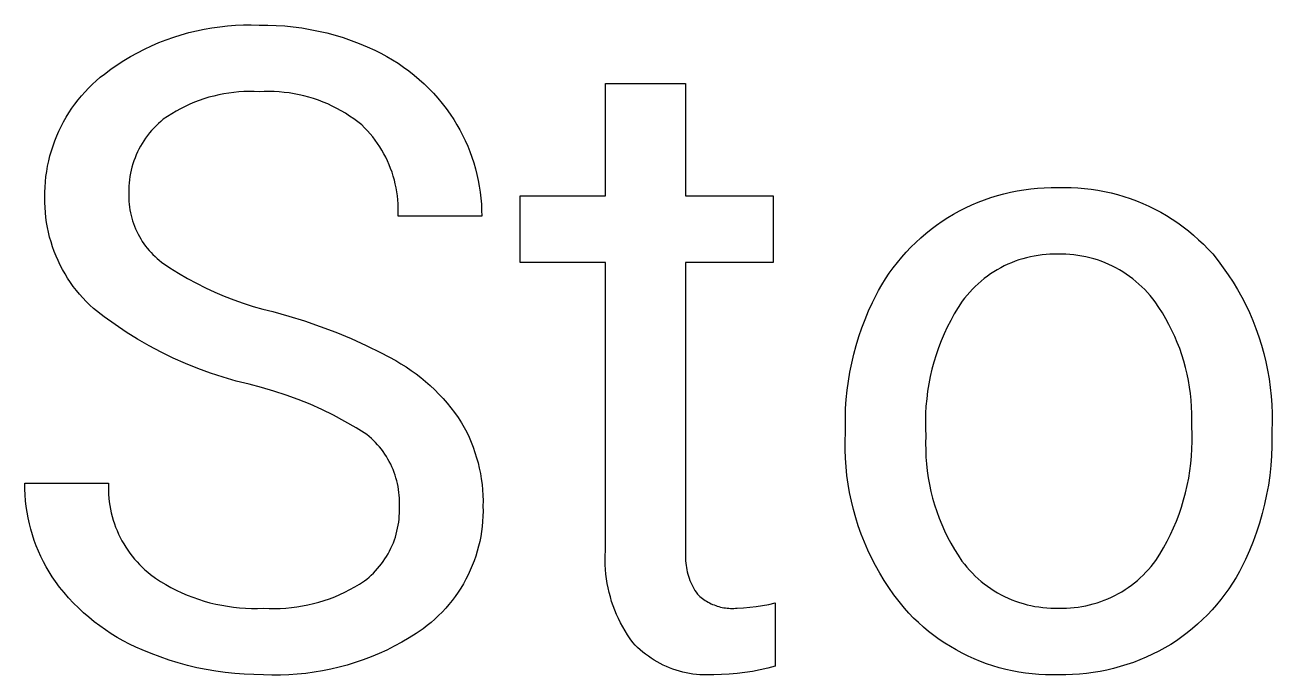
# Model space of a CAD drawing. Header units: millimetres. Extents: x -644 to 2279, y -276 to 1766.
# Drawn here: x 1333.32 to 1378.88, y -147.32 to -123.58 of the extents above; entities that cross this region are included whole.
import ezdxf

# ---------------------------------------------------------------- set-up
doc = ezdxf.new("R2010")
doc.units = ezdxf.units.MM
doc.header["$MEASUREMENT"] = 0
doc.layers.add('Domyślny', color=7, linetype='Continuous', true_color=0x000000)

msp = doc.modelspace()

# ---------------------------------------------------------------- linework, layer by layer
at = {"layer": 'Domyślny'}
for p, q in [((1339.031, -123.935), (1339.308, -123.857)), ((1339.308, -123.857), (1339.588, -123.789)), ((1339.588, -123.789), (1339.871, -123.73)), ((1339.871, -123.73), (1340.154, -123.681)), ((1340.154, -123.681), (1340.44, -123.641)), ((1340.44, -123.641), (1340.727, -123.611)), ((1340.727, -123.611), (1341.014, -123.59)), ((1341.014, -123.59), (1341.302, -123.579)), ((1341.302, -123.579), (1341.59, -123.578)), ((1341.59, -123.578), (1341.878, -123.586)), ((1341.878, -123.586), (1342.19, -123.586)), ((1342.19, -123.586), (1342.502, -123.595)), ((1342.502, -123.595), (1342.813, -123.616)), ((1342.813, -123.616), (1343.124, -123.646)), ((1343.124, -123.646), (1343.433, -123.687)), ((1343.433, -123.687), (1343.74, -123.738)), ((1343.74, -123.738), (1344.046, -123.799)), ((1344.046, -123.799), (1344.35, -123.87)), ((1344.35, -123.87), (1344.651, -123.951)), ((1337.69, -124.459), (1337.951, -124.336)), ((1337.951, -124.336), (1338.216, -124.222)), ((1338.216, -124.222), (1338.484, -124.117)), ((1338.484, -124.117), (1338.756, -124.021)), ((1338.756, -124.021), (1339.031, -123.935)), ((1344.651, -123.951), (1344.949, -124.042)), ((1344.949, -124.042), (1345.244, -124.143)), ((1345.244, -124.143), (1345.536, -124.253)), ((1345.536, -124.253), (1345.824, -124.373)), ((1336.934, -124.878), (1337.181, -124.73)), ((1337.181, -124.73), (1337.433, -124.59)), ((1337.433, -124.59), (1337.69, -124.459)), ((1345.824, -124.373), (1346.107, -124.503)), ((1346.107, -124.503), (1346.325, -124.611)), ((1346.325, -124.611), (1346.539, -124.726)), ((1346.539, -124.726), (1346.748, -124.848)), ((1336.224, -125.37), (1336.455, -125.198)), ((1336.455, -125.198), (1336.692, -125.034)), ((1336.692, -125.034), (1336.934, -124.878)), ((1346.748, -124.848), (1346.953, -124.978)), ((1346.953, -124.978), (1347.153, -125.115)), ((1347.153, -125.115), (1347.349, -125.259)), ((1347.349, -125.259), (1347.539, -125.409)), ((1335.786, -125.746), (1335.928, -125.616)), ((1335.928, -125.616), (1336.074, -125.49)), ((1336.074, -125.49), (1336.224, -125.37)), ((1347.539, -125.409), (1347.724, -125.566)), ((1347.724, -125.566), (1347.904, -125.729)), ((1354.53, -129.82), (1354.53, -125.715)), ((1354.53, -125.715), (1357.457, -125.715)), ((1357.457, -125.715), (1357.457, -129.82)), ((1335.267, -126.313), (1335.389, -126.164)), ((1335.389, -126.164), (1335.517, -126.02)), ((1335.517, -126.02), (1335.649, -125.881)), ((1335.649, -125.881), (1335.786, -125.746)), ((1340.219, -126.173), (1340.04, -126.221)), ((1340.4, -126.131), (1340.219, -126.173)), ((1340.583, -126.095), (1340.4, -126.131)), ((1340.766, -126.065), (1340.583, -126.095)), ((1340.951, -126.042), (1340.766, -126.065)), ((1341.136, -126.025), (1340.951, -126.042)), ((1341.321, -126.014), (1341.136, -126.025)), ((1341.507, -126.009), (1341.321, -126.014)), ((1341.693, -126.011), (1341.507, -126.009)), ((1341.878, -126.019), (1341.693, -126.011)), ((1342.061, -126.01), (1341.878, -126.019)), ((1342.245, -126.008), (1342.061, -126.01)), ((1342.428, -126.012), (1342.245, -126.008)), ((1342.611, -126.023), (1342.428, -126.012)), ((1342.793, -126.039), (1342.611, -126.023)), ((1342.975, -126.062), (1342.793, -126.039)), ((1343.156, -126.091), (1342.975, -126.062)), ((1343.336, -126.126), (1343.156, -126.091)), ((1343.515, -126.167), (1343.336, -126.126)), ((1343.692, -126.215), (1343.515, -126.167)), ((1347.904, -125.729), (1348.077, -125.899)), ((1348.077, -125.899), (1348.245, -126.074)), ((1348.245, -126.074), (1348.406, -126.256)), ((1334.931, -126.782), (1335.038, -126.622)), ((1335.038, -126.622), (1335.15, -126.465)), ((1335.15, -126.465), (1335.267, -126.313)), ((1339.007, -126.635), (1338.844, -126.724)), ((1339.173, -126.552), (1339.007, -126.635)), ((1339.342, -126.474), (1339.173, -126.552)), ((1339.513, -126.402), (1339.342, -126.474)), ((1339.687, -126.336), (1339.513, -126.402)), ((1339.862, -126.275), (1339.687, -126.336)), ((1340.04, -126.221), (1339.862, -126.275)), ((1343.867, -126.268), (1343.692, -126.215)), ((1344.04, -126.328), (1343.867, -126.268)), ((1344.212, -126.393), (1344.04, -126.328)), ((1344.381, -126.464), (1344.212, -126.393)), ((1344.547, -126.541), (1344.381, -126.464)), ((1344.711, -126.623), (1344.547, -126.541)), ((1344.872, -126.711), (1344.711, -126.623)), ((1348.406, -126.256), (1348.561, -126.442)), ((1348.561, -126.442), (1348.71, -126.634)), ((1348.71, -126.634), (1348.851, -126.832)), ((1334.735, -127.113), (1334.83, -126.946)), ((1334.83, -126.946), (1334.931, -126.782)), ((1338.374, -127.024), (1338.283, -127.099)), ((1338.527, -126.919), (1338.374, -127.024)), ((1338.684, -126.819), (1338.527, -126.919)), ((1338.844, -126.724), (1338.684, -126.819)), ((1345.029, -126.805), (1344.872, -126.711)), ((1345.184, -126.903), (1345.029, -126.805)), ((1345.334, -127.007), (1345.184, -126.903)), ((1345.482, -127.117), (1345.334, -127.007)), ((1348.851, -126.832), (1348.986, -127.033)), ((1348.986, -127.033), (1349.101, -127.22)), ((1334.485, -127.632), (1334.562, -127.456)), ((1334.562, -127.456), (1334.646, -127.283)), ((1334.646, -127.283), (1334.735, -127.113)), ((1337.874, -127.52), (1337.801, -127.613)), ((1337.95, -127.431), (1337.874, -127.52)), ((1338.029, -127.343), (1337.95, -127.431)), ((1338.111, -127.259), (1338.029, -127.343)), ((1338.196, -127.178), (1338.111, -127.259)), ((1338.283, -127.099), (1338.196, -127.178)), ((1345.625, -127.231), (1345.482, -127.117)), ((1345.731, -127.334), (1345.625, -127.231)), ((1345.833, -127.441), (1345.731, -127.334)), ((1345.931, -127.552), (1345.833, -127.441)), ((1349.101, -127.22), (1349.209, -127.41)), ((1349.209, -127.41), (1349.311, -127.604)), ((1334.289, -128.175), (1334.348, -127.992)), ((1334.348, -127.992), (1334.414, -127.811)), ((1334.414, -127.811), (1334.485, -127.632)), ((1337.543, -128.006), (1337.487, -128.11)), ((1337.602, -127.905), (1337.543, -128.006)), ((1337.665, -127.805), (1337.602, -127.905)), ((1337.731, -127.708), (1337.665, -127.805)), ((1337.801, -127.613), (1337.731, -127.708)), ((1346.025, -127.666), (1345.931, -127.552)), ((1346.115, -127.783), (1346.025, -127.666)), ((1346.201, -127.904), (1346.115, -127.783)), ((1346.283, -128.027), (1346.201, -127.904)), ((1349.311, -127.604), (1349.407, -127.801)), ((1349.407, -127.801), (1349.495, -128.001)), ((1349.495, -128.001), (1349.577, -128.204)), ((1334.191, -128.546), (1334.237, -128.36)), ((1334.237, -128.36), (1334.289, -128.175)), ((1337.343, -128.432), (1337.302, -128.542)), ((1337.387, -128.323), (1337.343, -128.432)), ((1337.435, -128.216), (1337.387, -128.323)), ((1337.487, -128.11), (1337.435, -128.216)), ((1346.361, -128.153), (1346.283, -128.027)), ((1346.434, -128.281), (1346.361, -128.153)), ((1346.503, -128.412), (1346.434, -128.281)), ((1346.567, -128.545), (1346.503, -128.412)), ((1349.577, -128.204), (1349.652, -128.409)), ((1349.652, -128.409), (1349.72, -128.618)), ((1334.118, -128.924), (1334.151, -128.735)), ((1334.151, -128.735), (1334.191, -128.546)), ((1337.203, -128.881), (1337.178, -128.996)), ((1337.232, -128.767), (1337.203, -128.881)), ((1337.265, -128.654), (1337.232, -128.767)), ((1337.302, -128.542), (1337.265, -128.654)), ((1346.626, -128.681), (1346.567, -128.545)), ((1346.681, -128.818), (1346.626, -128.681)), ((1346.731, -128.957), (1346.681, -128.818)), ((1349.72, -128.618), (1349.781, -128.828)), ((1349.781, -128.828), (1349.835, -129.04)), ((1334.057, -129.498), (1334.071, -129.306)), ((1334.071, -129.306), (1334.091, -129.115)), ((1334.091, -129.115), (1334.118, -128.924)), ((1337.127, -129.345), (1337.119, -129.463)), ((1337.14, -129.228), (1337.127, -129.345)), ((1337.157, -129.112), (1337.14, -129.228)), ((1337.178, -128.996), (1337.157, -129.112)), ((1346.776, -129.098), (1346.731, -128.957)), ((1346.817, -129.24), (1346.776, -129.098)), ((1346.852, -129.384), (1346.817, -129.24)), ((1349.835, -129.04), (1349.881, -129.254)), ((1349.881, -129.254), (1349.92, -129.469)), ((1334.05, -129.69), (1334.057, -129.498)), ((1334.05, -129.882), (1334.05, -129.69)), ((1337.114, -129.58), (1337.113, -129.698)), ((1337.113, -129.698), (1337.117, -129.816)), ((1337.119, -129.463), (1337.114, -129.58)), ((1337.117, -129.816), (1337.118, -129.919)), ((1346.882, -129.529), (1346.852, -129.384)), ((1346.908, -129.675), (1346.882, -129.529)), ((1346.928, -129.821), (1346.908, -129.675)), ((1346.943, -129.968), (1346.928, -129.821)), ((1349.92, -129.469), (1349.952, -129.686)), ((1349.952, -129.686), (1349.977, -129.903)), ((1351.415, -132.253), (1351.415, -129.82)), ((1351.415, -129.82), (1354.53, -129.82)), ((1357.457, -129.82), (1360.65, -129.82)), ((1360.65, -129.82), (1360.65, -132.253)), ((1368.607, -129.884), (1368.845, -129.81)), ((1368.845, -129.81), (1369.084, -129.745)), ((1369.084, -129.745), (1369.326, -129.688)), ((1369.326, -129.688), (1369.57, -129.639)), ((1369.57, -129.639), (1369.815, -129.598)), ((1369.815, -129.598), (1370.062, -129.565)), ((1370.062, -129.565), (1370.309, -129.54)), ((1370.309, -129.54), (1370.557, -129.524)), ((1370.557, -129.524), (1370.806, -129.516)), ((1370.806, -129.516), (1371.054, -129.516)), ((1371.054, -129.516), (1371.299, -129.512)), ((1371.299, -129.512), (1371.543, -129.515)), ((1371.543, -129.515), (1371.787, -129.527)), ((1371.787, -129.527), (1372.031, -129.548)), ((1372.031, -129.548), (1372.274, -129.576)), ((1372.274, -129.576), (1372.515, -129.613)), ((1372.515, -129.613), (1372.756, -129.658)), ((1372.756, -129.658), (1372.994, -129.711)), ((1372.994, -129.711), (1373.231, -129.772)), ((1373.231, -129.772), (1373.466, -129.841)), ((1334.05, -130.065), (1334.05, -129.882)), ((1334.056, -130.247), (1334.05, -130.065)), ((1334.069, -130.429), (1334.056, -130.247)), ((1337.118, -129.919), (1337.123, -130.023)), ((1337.123, -130.023), (1337.132, -130.126)), ((1337.132, -130.126), (1337.144, -130.229)), ((1337.144, -130.229), (1337.16, -130.331)), ((1346.954, -130.116), (1346.943, -129.968)), ((1346.959, -130.264), (1346.954, -130.116)), ((1346.958, -130.411), (1346.959, -130.264)), ((1349.977, -129.903), (1349.994, -130.122)), ((1349.994, -130.122), (1350.004, -130.34)), ((1367.462, -130.365), (1367.685, -130.254)), ((1367.685, -130.254), (1367.91, -130.15)), ((1367.91, -130.15), (1368.14, -130.053)), ((1368.14, -130.053), (1368.372, -129.965)), ((1368.372, -129.965), (1368.607, -129.884)), ((1373.466, -129.841), (1373.698, -129.918)), ((1373.698, -129.918), (1373.927, -130.003)), ((1373.927, -130.003), (1374.153, -130.096)), ((1374.153, -130.096), (1374.376, -130.196)), ((1374.376, -130.196), (1374.595, -130.303)), ((1334.087, -130.611), (1334.069, -130.429)), ((1334.113, -130.792), (1334.087, -130.611)), ((1337.16, -130.331), (1337.179, -130.433)), ((1337.179, -130.433), (1337.201, -130.534)), ((1337.201, -130.534), (1337.227, -130.635)), ((1337.227, -130.635), (1337.256, -130.734)), ((1337.256, -130.734), (1337.289, -130.832)), ((1346.953, -130.559), (1346.958, -130.411)), ((1350.006, -130.559), (1346.953, -130.559)), ((1350.004, -130.34), (1350.006, -130.559)), ((1366.822, -130.746), (1367.03, -130.61)), ((1367.03, -130.61), (1367.244, -130.484)), ((1367.244, -130.484), (1367.462, -130.365)), ((1374.595, -130.303), (1374.811, -130.419)), ((1374.811, -130.419), (1375.023, -130.541)), ((1375.023, -130.541), (1375.23, -130.67)), ((1375.23, -130.67), (1375.433, -130.807)), ((1334.144, -130.971), (1334.113, -130.792)), ((1334.181, -131.15), (1334.144, -130.971)), ((1334.225, -131.327), (1334.181, -131.15)), ((1337.289, -130.832), (1337.325, -130.929)), ((1337.325, -130.929), (1337.365, -131.025)), ((1337.365, -131.025), (1337.407, -131.12)), ((1337.407, -131.12), (1337.453, -131.213)), ((1366.042, -131.354), (1366.229, -131.192)), ((1366.229, -131.192), (1366.422, -131.036)), ((1366.422, -131.036), (1366.62, -130.888)), ((1366.62, -130.888), (1366.822, -130.746)), ((1375.433, -130.807), (1375.631, -130.95)), ((1375.631, -130.95), (1375.824, -131.1)), ((1375.824, -131.1), (1376.012, -131.256)), ((1334.275, -131.503), (1334.225, -131.327)), ((1334.33, -131.677), (1334.275, -131.503)), ((1337.453, -131.213), (1337.502, -131.304)), ((1337.502, -131.304), (1337.554, -131.393)), ((1337.554, -131.393), (1337.609, -131.481)), ((1337.609, -131.481), (1337.667, -131.567)), ((1337.667, -131.567), (1337.728, -131.651)), ((1337.728, -131.651), (1337.792, -131.732)), ((1365.684, -131.695), (1365.86, -131.521)), ((1365.86, -131.521), (1366.042, -131.354)), ((1376.012, -131.256), (1376.195, -131.419)), ((1376.195, -131.419), (1376.372, -131.587)), ((1376.372, -131.587), (1376.543, -131.762)), ((1334.392, -131.849), (1334.33, -131.677)), ((1334.46, -132.018), (1334.392, -131.849)), ((1334.533, -132.185), (1334.46, -132.018)), ((1337.792, -131.732), (1337.858, -131.812)), ((1337.858, -131.812), (1337.928, -131.889)), ((1337.928, -131.889), (1338, -131.964)), ((1338, -131.964), (1338.074, -132.036)), ((1338.074, -132.036), (1338.151, -132.105)), ((1338.151, -132.105), (1338.23, -132.172)), ((1365.192, -132.251), (1365.35, -132.06)), ((1365.35, -132.06), (1365.514, -131.875)), ((1365.514, -131.875), (1365.684, -131.695)), ((1369.908, -132.08), (1369.769, -132.118)), ((1370.049, -132.046), (1369.908, -132.08)), ((1370.191, -132.017), (1370.049, -132.046)), ((1370.333, -131.994), (1370.191, -132.017)), ((1370.477, -131.975), (1370.333, -131.994)), ((1370.621, -131.961), (1370.477, -131.975)), ((1370.765, -131.952), (1370.621, -131.961)), ((1370.91, -131.948), (1370.765, -131.952)), ((1371.054, -131.949), (1370.91, -131.948)), ((1371.201, -131.948), (1371.054, -131.949)), ((1371.348, -131.951), (1371.201, -131.948)), ((1371.495, -131.96), (1371.348, -131.951)), ((1371.641, -131.974), (1371.495, -131.96)), ((1371.787, -131.992), (1371.641, -131.974)), ((1371.932, -132.016), (1371.787, -131.992)), ((1372.076, -132.045), (1371.932, -132.016)), ((1372.219, -132.079), (1372.076, -132.045)), ((1372.361, -132.118), (1372.219, -132.079)), ((1376.543, -131.762), (1376.708, -131.942)), ((1376.708, -131.942), (1376.907, -132.188)), ((1334.612, -132.35), (1334.533, -132.185)), ((1334.697, -132.512), (1334.612, -132.35)), ((1334.787, -132.67), (1334.697, -132.512)), ((1338.23, -132.172), (1338.311, -132.237)), ((1338.311, -132.237), (1338.62, -132.446)), ((1338.62, -132.446), (1338.935, -132.645)), ((1354.53, -132.253), (1351.415, -132.253)), ((1354.53, -142.786), (1354.53, -132.253)), ((1360.65, -132.253), (1357.457, -132.253)), ((1357.457, -132.253), (1357.457, -142.826)), ((1364.896, -132.648), (1365.041, -132.447)), ((1365.041, -132.447), (1365.192, -132.251)), ((1368.841, -132.517), (1368.717, -132.591)), ((1368.967, -132.446), (1368.841, -132.517)), ((1369.096, -132.38), (1368.967, -132.446)), ((1369.227, -132.318), (1369.096, -132.38)), ((1369.359, -132.261), (1369.227, -132.318)), ((1369.494, -132.209), (1369.359, -132.261)), ((1369.631, -132.161), (1369.494, -132.209)), ((1369.769, -132.118), (1369.631, -132.161)), ((1372.501, -132.161), (1372.361, -132.118)), ((1372.64, -132.21), (1372.501, -132.161)), ((1372.777, -132.263), (1372.64, -132.21)), ((1372.912, -132.321), (1372.777, -132.263)), ((1373.045, -132.383), (1372.912, -132.321)), ((1373.176, -132.45), (1373.045, -132.383)), ((1373.304, -132.522), (1373.176, -132.45)), ((1373.43, -132.597), (1373.304, -132.522)), ((1376.907, -132.188), (1377.097, -132.442)), ((1377.097, -132.442), (1377.278, -132.701)), ((1334.883, -132.826), (1334.787, -132.67)), ((1334.984, -132.978), (1334.883, -132.826)), ((1335.09, -133.126), (1334.984, -132.978)), ((1338.935, -132.645), (1339.257, -132.834)), ((1339.257, -132.834), (1339.584, -133.012)), ((1339.584, -133.012), (1339.917, -133.18)), ((1364.628, -133.063), (1364.759, -132.853)), ((1364.759, -132.853), (1364.896, -132.648)), ((1368.25, -132.932), (1368.14, -133.027)), ((1368.362, -132.841), (1368.25, -132.932)), ((1368.477, -132.753), (1368.362, -132.841)), ((1368.596, -132.67), (1368.477, -132.753)), ((1368.717, -132.591), (1368.596, -132.67)), ((1373.553, -132.678), (1373.43, -132.597)), ((1373.673, -132.762), (1373.553, -132.678)), ((1373.791, -132.851), (1373.673, -132.762)), ((1373.905, -132.943), (1373.791, -132.851)), ((1374.016, -133.04), (1373.905, -132.943)), ((1377.278, -132.701), (1377.451, -132.966)), ((1377.451, -132.966), (1377.614, -133.237)), ((1335.201, -133.271), (1335.09, -133.126)), ((1335.317, -133.412), (1335.201, -133.271)), ((1335.438, -133.549), (1335.317, -133.412)), ((1339.917, -133.18), (1340.256, -133.337)), ((1340.256, -133.337), (1340.599, -133.483)), ((1364.388, -133.496), (1364.504, -133.278)), ((1364.504, -133.278), (1364.628, -133.063)), ((1367.738, -133.442), (1367.647, -133.554)), ((1367.833, -133.333), (1367.738, -133.442)), ((1367.932, -133.227), (1367.833, -133.333)), ((1368.035, -133.125), (1367.932, -133.227)), ((1368.14, -133.027), (1368.035, -133.125)), ((1374.123, -133.14), (1374.016, -133.04)), ((1374.227, -133.244), (1374.123, -133.14)), ((1374.327, -133.351), (1374.227, -133.244)), ((1374.424, -133.462), (1374.327, -133.351)), ((1374.517, -133.576), (1374.424, -133.462)), ((1377.614, -133.237), (1377.769, -133.514)), ((1335.564, -133.681), (1335.438, -133.549)), ((1335.694, -133.809), (1335.564, -133.681)), ((1335.828, -133.933), (1335.694, -133.809)), ((1340.599, -133.483), (1340.947, -133.619)), ((1340.947, -133.619), (1341.298, -133.742)), ((1341.298, -133.742), (1341.654, -133.855)), ((1341.654, -133.855), (1342.013, -133.956)), ((1364.139, -134.022), (1364.278, -133.718)), ((1364.278, -133.718), (1364.388, -133.496)), ((1367.411, -133.899), (1367.271, -134.133)), ((1367.56, -133.669), (1367.411, -133.899)), ((1367.647, -133.554), (1367.56, -133.669)), ((1374.605, -133.693), (1374.517, -133.576)), ((1374.742, -133.892), (1374.605, -133.693)), ((1374.872, -134.096), (1374.742, -133.892)), ((1377.769, -133.514), (1377.913, -133.795)), ((1377.913, -133.795), (1378.049, -134.081)), ((1336.216, -134.234), (1335.828, -133.933)), ((1336.613, -134.521), (1336.216, -134.234)), ((1342.013, -133.956), (1342.375, -134.046)), ((1342.375, -134.046), (1342.959, -134.207)), ((1342.959, -134.207), (1343.538, -134.387)), ((1363.892, -134.643), (1364.01, -134.331)), ((1364.01, -134.331), (1364.139, -134.022)), ((1367.139, -134.372), (1367.015, -134.616)), ((1367.271, -134.133), (1367.139, -134.372)), ((1374.995, -134.304), (1374.872, -134.096)), ((1375.111, -134.516), (1374.995, -134.304)), ((1378.049, -134.081), (1378.174, -134.372)), ((1378.174, -134.372), (1378.29, -134.667)), ((1337.021, -134.794), (1336.613, -134.521)), ((1337.437, -135.053), (1337.021, -134.794)), ((1343.538, -134.387), (1344.111, -134.584)), ((1344.111, -134.584), (1344.677, -134.8)), ((1344.677, -134.8), (1345.237, -135.033)), ((1363.783, -134.96), (1363.892, -134.643)), ((1367.015, -134.616), (1366.899, -134.863)), ((1375.22, -134.732), (1375.111, -134.516)), ((1375.322, -134.951), (1375.22, -134.732)), ((1378.29, -134.667), (1378.395, -134.965)), ((1337.862, -135.297), (1337.437, -135.053)), ((1345.237, -135.033), (1345.788, -135.284)), ((1345.788, -135.284), (1346.332, -135.552)), ((1363.598, -135.602), (1363.686, -135.28)), ((1363.686, -135.28), (1363.783, -134.96)), ((1366.792, -135.115), (1366.694, -135.37)), ((1366.899, -134.863), (1366.792, -135.115)), ((1375.416, -135.173), (1375.322, -134.951)), ((1375.503, -135.398), (1375.416, -135.173)), ((1378.395, -134.965), (1378.49, -135.267)), ((1378.49, -135.267), (1378.576, -135.572)), ((1338.295, -135.527), (1337.862, -135.297)), ((1338.736, -135.742), (1338.295, -135.527)), ((1339.184, -135.941), (1338.736, -135.742)), ((1346.332, -135.552), (1346.867, -135.837)), ((1363.522, -135.928), (1363.598, -135.602)), ((1366.605, -135.628), (1366.525, -135.889)), ((1366.694, -135.37), (1366.605, -135.628)), ((1375.583, -135.627), (1375.503, -135.398)), ((1375.655, -135.857), (1375.583, -135.627)), ((1378.576, -135.572), (1378.65, -135.88)), ((1339.639, -136.125), (1339.184, -135.941)), ((1340.1, -136.293), (1339.639, -136.125)), ((1346.867, -135.837), (1347.059, -135.949)), ((1347.059, -135.949), (1347.247, -136.067)), ((1347.247, -136.067), (1347.432, -136.191)), ((1347.432, -136.191), (1347.612, -136.322)), ((1363.456, -136.256), (1363.522, -135.928)), ((1366.454, -136.153), (1366.392, -136.419)), ((1366.525, -135.889), (1366.454, -136.153)), ((1375.719, -136.09), (1375.655, -135.857)), ((1375.775, -136.325), (1375.719, -136.09)), ((1378.65, -135.88), (1378.714, -136.189)), ((1378.714, -136.189), (1378.768, -136.501)), ((1340.566, -136.445), (1340.1, -136.293)), ((1341.037, -136.581), (1340.566, -136.445)), ((1341.512, -136.701), (1341.037, -136.581)), ((1347.612, -136.322), (1347.788, -136.457)), ((1347.788, -136.457), (1347.96, -136.599)), ((1347.96, -136.599), (1348.127, -136.746)), ((1363.357, -136.917), (1363.401, -136.586)), ((1363.401, -136.586), (1363.456, -136.256)), ((1366.392, -136.419), (1366.339, -136.687)), ((1375.824, -136.562), (1375.775, -136.325)), ((1375.865, -136.8), (1375.824, -136.562)), ((1378.768, -136.501), (1378.811, -136.815)), ((1341.968, -136.816), (1341.512, -136.701)), ((1342.42, -136.947), (1341.968, -136.816)), ((1342.867, -137.093), (1342.42, -136.947)), ((1343.309, -137.255), (1342.867, -137.093)), ((1348.127, -136.746), (1348.289, -136.899)), ((1348.289, -136.899), (1348.445, -137.057)), ((1348.445, -137.057), (1348.597, -137.219)), ((1363.324, -137.25), (1363.357, -136.917)), ((1366.295, -136.957), (1366.261, -137.228)), ((1366.339, -136.687), (1366.295, -136.957)), ((1375.898, -137.039), (1375.865, -136.8)), ((1375.922, -137.28), (1375.898, -137.039)), ((1378.811, -136.815), (1378.844, -137.13)), ((1343.744, -137.432), (1343.309, -137.255)), ((1344.173, -137.624), (1343.744, -137.432)), ((1348.597, -137.219), (1348.743, -137.387)), ((1348.743, -137.387), (1348.884, -137.559)), ((1348.884, -137.559), (1349.019, -137.736)), ((1363.301, -137.584), (1363.324, -137.25)), ((1366.236, -137.5), (1366.221, -137.773)), ((1366.261, -137.228), (1366.236, -137.5)), ((1375.939, -137.521), (1375.922, -137.28)), ((1375.948, -137.762), (1375.939, -137.521)), ((1378.844, -137.13), (1378.865, -137.446)), ((1378.865, -137.446), (1378.876, -137.762)), ((1344.595, -137.831), (1344.173, -137.624)), ((1345.01, -138.053), (1344.595, -137.831)), ((1349.019, -137.736), (1349.148, -137.917)), ((1349.148, -137.917), (1349.271, -138.103)), ((1363.29, -137.918), (1363.301, -137.584)), ((1363.29, -138.252), (1363.29, -137.918)), ((1366.221, -137.773), (1366.215, -138.046)), ((1375.942, -138.245), (1375.949, -138.004)), ((1375.949, -138.004), (1375.948, -137.762)), ((1378.876, -137.762), (1378.877, -138.079)), ((1345.417, -138.289), (1345.01, -138.053)), ((1345.815, -138.539), (1345.417, -138.289)), ((1349.271, -138.103), (1349.368, -138.277)), ((1349.368, -138.277), (1349.459, -138.454)), ((1349.459, -138.454), (1349.544, -138.634)), ((1363.28, -138.774), (1363.29, -138.459)), ((1363.29, -138.459), (1363.29, -138.252)), ((1366.215, -138.046), (1366.219, -138.319)), ((1366.219, -138.319), (1366.231, -138.592)), ((1375.953, -138.516), (1375.942, -138.245)), ((1378.877, -138.079), (1378.866, -138.395)), ((1378.866, -138.395), (1378.866, -138.602)), ((1345.898, -138.607), (1345.815, -138.539)), ((1345.978, -138.679), (1345.898, -138.607)), ((1346.056, -138.753), (1345.978, -138.679)), ((1346.132, -138.829), (1346.056, -138.753)), ((1346.204, -138.908), (1346.132, -138.829)), ((1346.274, -138.99), (1346.204, -138.908)), ((1349.544, -138.634), (1349.623, -138.817)), ((1349.623, -138.817), (1349.696, -139.002)), ((1363.281, -139.089), (1363.28, -138.774)), ((1366.231, -138.592), (1366.223, -138.847)), ((1366.223, -138.847), (1366.224, -139.101)), ((1375.949, -139.058), (1375.956, -138.787)), ((1375.956, -138.787), (1375.953, -138.516)), ((1378.866, -138.602), (1378.866, -138.958)), ((1346.342, -139.074), (1346.274, -138.99)), ((1346.406, -139.16), (1346.342, -139.074)), ((1346.467, -139.248), (1346.406, -139.16)), ((1346.526, -139.338), (1346.467, -139.248)), ((1346.581, -139.431), (1346.526, -139.338)), ((1349.696, -139.002), (1349.762, -139.19)), ((1349.762, -139.19), (1349.821, -139.38)), ((1349.821, -139.38), (1349.874, -139.573)), ((1363.292, -139.404), (1363.281, -139.089)), ((1366.224, -139.101), (1366.233, -139.356)), ((1366.233, -139.356), (1366.252, -139.609)), ((1375.908, -139.598), (1375.933, -139.328)), ((1375.933, -139.328), (1375.949, -139.058)), ((1378.853, -139.315), (1378.828, -139.67)), ((1378.866, -138.958), (1378.853, -139.315)), ((1346.633, -139.525), (1346.581, -139.431)), ((1346.682, -139.62), (1346.633, -139.525)), ((1346.728, -139.718), (1346.682, -139.62)), ((1346.77, -139.816), (1346.728, -139.718)), ((1346.809, -139.917), (1346.77, -139.816)), ((1349.874, -139.573), (1349.92, -139.766)), ((1349.92, -139.766), (1349.96, -139.962)), ((1363.314, -139.719), (1363.292, -139.404)), ((1363.347, -140.032), (1363.314, -139.719)), ((1366.252, -139.609), (1366.279, -139.863)), ((1375.874, -139.866), (1375.908, -139.598)), ((1378.828, -139.67), (1378.791, -140.025)), ((1346.844, -140.018), (1346.809, -139.917)), ((1346.876, -140.121), (1346.844, -140.018)), ((1346.905, -140.224), (1346.876, -140.121)), ((1346.93, -140.329), (1346.905, -140.224)), ((1349.96, -139.962), (1349.992, -140.158)), ((1349.992, -140.158), (1350.018, -140.356)), ((1363.39, -140.344), (1363.347, -140.032)), ((1366.279, -139.863), (1366.315, -140.115)), ((1366.315, -140.115), (1366.36, -140.365)), ((1375.778, -140.4), (1375.831, -140.134)), ((1375.831, -140.134), (1375.874, -139.866)), ((1378.791, -140.025), (1378.741, -140.378)), ((1333.324, -140.529), (1333.323, -140.317)), ((1333.323, -140.317), (1336.373, -140.317)), ((1333.332, -140.741), (1333.324, -140.529)), ((1333.348, -140.953), (1333.332, -140.741)), ((1336.373, -140.317), (1336.37, -140.453)), ((1336.37, -140.453), (1336.372, -140.589)), ((1336.372, -140.589), (1336.378, -140.725)), ((1336.378, -140.725), (1336.388, -140.861)), ((1346.951, -140.434), (1346.93, -140.329)), ((1346.969, -140.54), (1346.951, -140.434)), ((1346.984, -140.647), (1346.969, -140.54)), ((1346.994, -140.754), (1346.984, -140.647)), ((1347.001, -140.861), (1346.994, -140.754)), ((1350.018, -140.356), (1350.038, -140.554)), ((1350.038, -140.554), (1350.05, -140.753)), ((1350.05, -140.753), (1350.055, -140.952)), ((1363.444, -140.655), (1363.39, -140.344)), ((1363.509, -140.964), (1363.444, -140.655)), ((1366.36, -140.365), (1366.413, -140.614)), ((1366.413, -140.614), (1366.476, -140.861)), ((1375.647, -140.925), (1375.717, -140.663)), ((1375.717, -140.663), (1375.778, -140.4)), ((1378.679, -140.729), (1378.605, -141.078)), ((1378.741, -140.378), (1378.679, -140.729)), ((1333.371, -141.164), (1333.348, -140.953)), ((1333.401, -141.374), (1333.371, -141.164)), ((1336.388, -140.861), (1336.404, -140.997)), ((1336.404, -140.997), (1336.423, -141.131)), ((1336.423, -141.131), (1336.448, -141.265)), ((1347.005, -140.968), (1347.001, -140.861)), ((1347.001, -141.183), (1347.005, -141.076)), ((1347.003, -141.294), (1347.001, -141.183)), ((1347.005, -141.076), (1347.005, -140.968)), ((1350.055, -140.952), (1350.054, -141.151)), ((1350.054, -141.151), (1350.056, -141.336)), ((1363.583, -141.27), (1363.509, -140.964)), ((1366.476, -140.861), (1366.546, -141.105)), ((1366.546, -141.105), (1366.626, -141.347)), ((1375.48, -141.44), (1375.567, -141.184)), ((1375.567, -141.184), (1375.647, -140.925)), ((1378.605, -141.078), (1378.519, -141.424)), ((1333.439, -141.583), (1333.401, -141.374)), ((1333.484, -141.791), (1333.439, -141.583)), ((1336.448, -141.265), (1336.476, -141.398)), ((1336.476, -141.398), (1336.51, -141.531)), ((1336.51, -141.531), (1336.548, -141.661)), ((1336.548, -141.661), (1336.59, -141.791)), ((1346.974, -141.737), (1346.987, -141.626)), ((1346.987, -141.626), (1346.996, -141.516)), ((1346.996, -141.516), (1347.002, -141.405)), ((1347.002, -141.405), (1347.003, -141.294)), ((1350.052, -141.521), (1350.041, -141.705)), ((1350.056, -141.336), (1350.052, -141.521)), ((1363.668, -141.573), (1363.583, -141.27)), ((1363.764, -141.874), (1363.668, -141.573)), ((1366.626, -141.347), (1366.713, -141.586)), ((1366.713, -141.586), (1366.809, -141.822)), ((1375.383, -141.693), (1375.48, -141.44)), ((1378.519, -141.424), (1378.42, -141.767)), ((1333.536, -141.996), (1333.484, -141.791)), ((1333.596, -142.2), (1333.536, -141.996)), ((1336.59, -141.791), (1336.636, -141.919)), ((1336.636, -141.919), (1336.687, -142.045)), ((1336.687, -142.045), (1336.742, -142.17)), ((1346.885, -142.171), (1346.913, -142.064)), ((1346.913, -142.064), (1346.937, -141.955)), ((1346.937, -141.955), (1346.958, -141.846)), ((1346.958, -141.846), (1346.974, -141.737)), ((1350.001, -142.073), (1349.971, -142.255)), ((1350.024, -141.889), (1350.001, -142.073)), ((1350.041, -141.705), (1350.024, -141.889)), ((1363.869, -142.171), (1363.764, -141.874)), ((1366.809, -141.822), (1366.913, -142.054)), ((1366.913, -142.054), (1367.025, -142.283)), ((1375.164, -142.189), (1375.278, -141.943)), ((1375.278, -141.943), (1375.383, -141.693)), ((1378.31, -142.106), (1378.188, -142.441)), ((1378.42, -141.767), (1378.31, -142.106)), ((1333.662, -142.402), (1333.596, -142.2)), ((1333.736, -142.601), (1333.662, -142.402)), ((1336.742, -142.17), (1336.802, -142.292)), ((1336.802, -142.292), (1336.865, -142.413)), ((1336.865, -142.413), (1336.932, -142.531)), ((1336.932, -142.531), (1337.004, -142.647)), ((1346.737, -142.589), (1346.78, -142.487)), ((1346.78, -142.487), (1346.818, -142.383)), ((1346.818, -142.383), (1346.854, -142.277)), ((1346.854, -142.277), (1346.885, -142.171)), ((1349.935, -142.437), (1349.893, -142.617)), ((1349.971, -142.255), (1349.935, -142.437)), ((1363.985, -142.464), (1363.869, -142.171)), ((1364.11, -142.753), (1363.985, -142.464)), ((1367.025, -142.283), (1367.145, -142.507)), ((1367.145, -142.507), (1367.273, -142.728)), ((1374.913, -142.669), (1375.043, -142.431)), ((1375.043, -142.431), (1375.164, -142.189)), ((1378.188, -142.441), (1378.055, -142.772)), ((1333.816, -142.798), (1333.736, -142.601)), ((1333.903, -142.991), (1333.816, -142.798)), ((1333.997, -143.182), (1333.903, -142.991)), ((1337.004, -142.647), (1337.079, -142.761)), ((1337.079, -142.761), (1337.158, -142.872)), ((1337.158, -142.872), (1337.241, -142.98)), ((1337.241, -142.98), (1337.327, -143.085)), ((1346.474, -143.077), (1346.534, -142.983)), ((1346.534, -142.983), (1346.59, -142.887)), ((1346.59, -142.887), (1346.642, -142.79)), ((1346.642, -142.79), (1346.692, -142.69)), ((1346.692, -142.69), (1346.737, -142.589)), ((1349.791, -142.972), (1349.73, -143.147)), ((1349.845, -142.795), (1349.791, -142.972)), ((1349.893, -142.617), (1349.845, -142.795)), ((1354.52, -143.125), (1354.522, -142.955)), ((1354.522, -142.955), (1354.53, -142.786)), ((1357.453, -142.907), (1357.451, -142.988)), ((1357.451, -142.988), (1357.452, -143.07)), ((1357.457, -142.826), (1357.453, -142.907)), ((1364.245, -143.038), (1364.11, -142.753)), ((1364.39, -143.318), (1364.245, -143.038)), ((1367.273, -142.728), (1367.408, -142.943)), ((1367.408, -142.943), (1367.551, -143.154)), ((1374.629, -143.13), (1374.775, -142.902)), ((1374.775, -142.902), (1374.913, -142.669)), ((1378.055, -142.772), (1377.91, -143.098)), ((1334.097, -143.369), (1333.997, -143.182)), ((1334.204, -143.552), (1334.097, -143.369)), ((1337.327, -143.085), (1337.417, -143.188)), ((1337.417, -143.188), (1337.51, -143.287)), ((1337.51, -143.287), (1337.607, -143.383)), ((1337.607, -143.383), (1337.707, -143.475)), ((1337.707, -143.475), (1337.81, -143.565)), ((1346.132, -143.513), (1346.206, -143.43)), ((1346.206, -143.43), (1346.278, -143.345)), ((1346.278, -143.345), (1346.346, -143.258)), ((1346.346, -143.258), (1346.412, -143.169)), ((1346.412, -143.169), (1346.474, -143.077)), ((1349.591, -143.489), (1349.513, -143.657)), ((1349.664, -143.319), (1349.591, -143.489)), ((1349.73, -143.147), (1349.664, -143.319)), ((1354.523, -143.294), (1354.52, -143.125)), ((1354.532, -143.464), (1354.523, -143.294)), ((1354.547, -143.633), (1354.532, -143.464)), ((1357.452, -143.07), (1357.455, -143.151)), ((1357.455, -143.151), (1357.462, -143.232)), ((1357.462, -143.232), (1357.471, -143.313)), ((1357.471, -143.313), (1357.484, -143.393)), ((1357.484, -143.393), (1357.499, -143.473)), ((1357.499, -143.473), (1357.516, -143.552)), ((1364.544, -143.593), (1364.39, -143.318)), ((1367.551, -143.154), (1367.64, -143.27)), ((1367.64, -143.27), (1367.732, -143.383)), ((1367.732, -143.383), (1367.829, -143.493)), ((1367.829, -143.493), (1367.929, -143.599)), ((1374.267, -143.566), (1374.363, -143.462)), ((1374.363, -143.462), (1374.456, -143.354)), ((1374.456, -143.354), (1374.544, -143.244)), ((1374.544, -143.244), (1374.629, -143.13)), ((1377.802, -143.32), (1377.687, -143.538)), ((1377.91, -143.098), (1377.802, -143.32)), ((1334.318, -143.732), (1334.204, -143.552)), ((1334.437, -143.907), (1334.318, -143.732)), ((1334.591, -144.111), (1334.437, -143.907)), ((1337.81, -143.565), (1337.915, -143.65)), ((1337.915, -143.65), (1338.095, -143.776)), ((1338.095, -143.776), (1338.278, -143.896)), ((1338.278, -143.896), (1338.466, -144.009)), ((1345.548, -143.994), (1345.72, -143.883)), ((1345.72, -143.883), (1345.808, -143.815)), ((1345.808, -143.815), (1345.893, -143.744)), ((1345.893, -143.744), (1345.975, -143.669)), ((1345.975, -143.669), (1346.055, -143.592)), ((1346.055, -143.592), (1346.132, -143.513)), ((1349.429, -143.822), (1349.34, -143.983)), ((1349.513, -143.657), (1349.429, -143.822)), ((1354.567, -143.801), (1354.547, -143.633)), ((1354.594, -143.969), (1354.567, -143.801)), ((1357.516, -143.552), (1357.537, -143.631)), ((1357.537, -143.631), (1357.56, -143.709)), ((1357.56, -143.709), (1357.585, -143.786)), ((1357.585, -143.786), (1357.614, -143.862)), ((1357.614, -143.862), (1357.645, -143.938)), ((1357.645, -143.938), (1357.679, -144.012)), ((1364.707, -143.863), (1364.544, -143.593)), ((1364.879, -144.127), (1364.707, -143.863)), ((1367.929, -143.599), (1368.032, -143.702)), ((1368.032, -143.702), (1368.139, -143.801)), ((1368.139, -143.801), (1368.25, -143.896)), ((1368.25, -143.896), (1368.364, -143.988)), ((1373.738, -144.037), (1373.85, -143.95)), ((1373.85, -143.95), (1373.96, -143.86)), ((1373.96, -143.86), (1374.065, -143.765)), ((1374.065, -143.765), (1374.168, -143.668)), ((1374.168, -143.668), (1374.267, -143.566)), ((1377.565, -143.752), (1377.435, -143.962)), ((1377.687, -143.538), (1377.565, -143.752)), ((1334.752, -144.309), (1334.591, -144.111)), ((1334.919, -144.501), (1334.752, -144.309)), ((1338.466, -144.009), (1338.657, -144.116)), ((1338.657, -144.116), (1338.852, -144.217)), ((1338.852, -144.217), (1339.05, -144.31)), ((1339.05, -144.31), (1339.251, -144.397)), ((1339.251, -144.397), (1339.455, -144.477)), ((1344.638, -144.457), (1344.826, -144.377)), ((1344.826, -144.377), (1345.012, -144.291)), ((1345.012, -144.291), (1345.194, -144.198)), ((1345.194, -144.198), (1345.373, -144.099)), ((1345.373, -144.099), (1345.548, -143.994)), ((1349.144, -144.297), (1349.038, -144.449)), ((1349.245, -144.142), (1349.144, -144.297)), ((1349.34, -143.983), (1349.245, -144.142)), ((1354.625, -144.136), (1354.594, -143.969)), ((1354.663, -144.301), (1354.625, -144.136)), ((1354.706, -144.465), (1354.663, -144.301)), ((1357.679, -144.012), (1357.715, -144.084)), ((1357.715, -144.084), (1357.753, -144.156)), ((1357.753, -144.156), (1357.794, -144.226)), ((1357.794, -144.226), (1357.838, -144.295)), ((1357.838, -144.295), (1357.884, -144.362)), ((1357.884, -144.362), (1357.928, -144.404)), ((1357.928, -144.404), (1357.974, -144.445)), ((1365.061, -144.384), (1364.879, -144.127)), ((1365.25, -144.636), (1365.061, -144.384)), ((1368.364, -143.988), (1368.481, -144.075)), ((1368.481, -144.075), (1368.6, -144.159)), ((1368.6, -144.159), (1368.723, -144.238)), ((1368.723, -144.238), (1368.848, -144.313)), ((1368.848, -144.313), (1368.976, -144.384)), ((1368.976, -144.384), (1369.106, -144.45)), ((1373.138, -144.412), (1373.263, -144.345)), ((1373.263, -144.345), (1373.386, -144.274)), ((1373.386, -144.274), (1373.506, -144.199)), ((1373.506, -144.199), (1373.624, -144.12)), ((1373.624, -144.12), (1373.738, -144.037)), ((1377.155, -144.367), (1377.005, -144.563)), ((1377.299, -144.167), (1377.155, -144.367)), ((1377.435, -143.962), (1377.299, -144.167)), ((1335.093, -144.688), (1334.919, -144.501)), ((1335.274, -144.868), (1335.093, -144.688)), ((1339.455, -144.477), (1339.661, -144.55)), ((1339.661, -144.55), (1339.87, -144.616)), ((1339.87, -144.616), (1340.081, -144.675)), ((1340.081, -144.675), (1340.294, -144.726)), ((1340.294, -144.726), (1340.509, -144.771)), ((1340.509, -144.771), (1340.725, -144.808)), ((1340.725, -144.808), (1340.942, -144.837)), ((1340.942, -144.837), (1341.16, -144.86)), ((1341.16, -144.86), (1341.378, -144.874)), ((1342.852, -144.871), (1343.056, -144.853)), ((1343.056, -144.853), (1343.259, -144.827)), ((1343.259, -144.827), (1343.461, -144.795)), ((1343.461, -144.795), (1343.662, -144.756)), ((1343.662, -144.756), (1343.861, -144.709)), ((1343.861, -144.709), (1344.058, -144.656)), ((1344.058, -144.656), (1344.254, -144.596)), ((1344.254, -144.596), (1344.447, -144.53)), ((1344.447, -144.53), (1344.638, -144.457)), ((1348.812, -144.741), (1348.691, -144.881)), ((1348.928, -144.597), (1348.812, -144.741)), ((1349.038, -144.449), (1348.928, -144.597)), ((1354.754, -144.628), (1354.706, -144.465)), ((1354.808, -144.789), (1354.754, -144.628)), ((1354.867, -144.948), (1354.808, -144.789)), ((1357.974, -144.445), (1358.021, -144.485)), ((1358.021, -144.485), (1358.069, -144.522)), ((1358.069, -144.522), (1358.119, -144.558)), ((1358.119, -144.558), (1358.17, -144.593)), ((1358.17, -144.593), (1358.221, -144.625)), ((1358.221, -144.625), (1358.275, -144.656)), ((1358.275, -144.656), (1358.329, -144.685)), ((1358.329, -144.685), (1358.384, -144.712)), ((1358.384, -144.712), (1358.439, -144.737)), ((1358.439, -144.737), (1358.496, -144.76)), ((1358.496, -144.76), (1358.554, -144.782)), ((1358.554, -144.782), (1358.612, -144.801)), ((1358.612, -144.801), (1358.671, -144.818)), ((1358.671, -144.818), (1358.73, -144.834)), ((1358.73, -144.834), (1358.79, -144.847)), ((1358.79, -144.847), (1358.85, -144.858)), ((1358.85, -144.858), (1358.911, -144.868)), ((1359.339, -144.874), (1359.573, -144.862)), ((1359.573, -144.862), (1359.806, -144.842)), ((1359.806, -144.842), (1360.038, -144.814)), ((1360.038, -144.814), (1360.27, -144.779)), ((1360.27, -144.779), (1360.5, -144.737)), ((1360.5, -144.737), (1360.729, -144.686)), ((1360.729, -144.686), (1360.729, -146.998)), ((1365.449, -144.881), (1365.25, -144.636)), ((1369.106, -144.45), (1369.239, -144.511)), ((1369.239, -144.511), (1369.373, -144.568)), ((1369.373, -144.568), (1369.509, -144.621)), ((1369.509, -144.621), (1369.647, -144.668)), ((1369.647, -144.668), (1369.787, -144.711)), ((1369.787, -144.711), (1369.928, -144.749)), ((1369.928, -144.749), (1370.07, -144.782)), ((1370.07, -144.782), (1370.213, -144.81)), ((1370.213, -144.81), (1370.357, -144.833)), ((1370.357, -144.833), (1370.502, -144.852)), ((1370.502, -144.852), (1370.648, -144.865)), ((1371.51, -144.866), (1371.652, -144.854)), ((1371.652, -144.854), (1371.792, -144.837)), ((1371.792, -144.837), (1371.932, -144.815)), ((1371.932, -144.815), (1372.072, -144.789)), ((1372.072, -144.789), (1372.21, -144.757)), ((1372.21, -144.757), (1372.347, -144.722)), ((1372.347, -144.722), (1372.483, -144.681)), ((1372.483, -144.681), (1372.618, -144.636)), ((1372.618, -144.636), (1372.75, -144.587)), ((1372.75, -144.587), (1372.882, -144.533)), ((1372.882, -144.533), (1373.011, -144.475)), ((1373.011, -144.475), (1373.138, -144.412)), ((1376.848, -144.753), (1376.685, -144.938)), ((1377.005, -144.563), (1376.848, -144.753)), ((1335.46, -145.043), (1335.274, -144.868)), ((1335.652, -145.21), (1335.46, -145.043)), ((1335.85, -145.372), (1335.652, -145.21)), ((1341.378, -144.874), (1341.597, -144.882)), ((1341.597, -144.882), (1341.816, -144.882)), ((1341.816, -144.882), (1342.035, -144.874)), ((1342.035, -144.874), (1342.239, -144.884)), ((1342.239, -144.884), (1342.444, -144.887)), ((1342.444, -144.887), (1342.648, -144.882)), ((1342.648, -144.882), (1342.852, -144.871)), ((1348.3, -145.275), (1348.162, -145.397)), ((1348.435, -145.148), (1348.3, -145.275)), ((1348.565, -145.017), (1348.435, -145.148)), ((1348.691, -144.881), (1348.565, -145.017)), ((1354.932, -145.105), (1354.867, -144.948)), ((1355.002, -145.259), (1354.932, -145.105)), ((1355.077, -145.411), (1355.002, -145.259)), ((1358.911, -144.868), (1358.972, -144.875)), ((1358.972, -144.875), (1359.033, -144.88)), ((1359.033, -144.88), (1359.094, -144.883)), ((1359.094, -144.883), (1359.155, -144.884)), ((1359.155, -144.884), (1359.217, -144.883)), ((1359.217, -144.883), (1359.278, -144.879)), ((1359.278, -144.879), (1359.339, -144.874)), ((1365.613, -145.061), (1365.449, -144.881)), ((1365.783, -145.236), (1365.613, -145.061)), ((1365.96, -145.404), (1365.783, -145.236)), ((1370.648, -144.865), (1370.793, -144.873)), ((1370.793, -144.873), (1370.939, -144.876)), ((1370.939, -144.876), (1371.085, -144.874)), ((1371.085, -144.874), (1371.227, -144.876)), ((1371.227, -144.876), (1371.369, -144.873)), ((1371.369, -144.873), (1371.51, -144.866)), ((1376.34, -145.291), (1376.159, -145.458)), ((1376.515, -145.117), (1376.34, -145.291)), ((1376.685, -144.938), (1376.515, -145.117)), ((1336.054, -145.526), (1335.85, -145.372)), ((1336.262, -145.673), (1336.054, -145.526)), ((1336.476, -145.813), (1336.262, -145.673)), ((1347.872, -145.626), (1347.616, -145.8)), ((1348.019, -145.514), (1347.872, -145.626)), ((1348.162, -145.397), (1348.019, -145.514)), ((1355.157, -145.561), (1355.077, -145.411)), ((1355.242, -145.708), (1355.157, -145.561)), ((1355.332, -145.852), (1355.242, -145.708)), ((1366.142, -145.566), (1365.96, -145.404)), ((1366.329, -145.722), (1366.142, -145.566)), ((1366.522, -145.872), (1366.329, -145.722)), ((1375.972, -145.619), (1375.78, -145.774)), ((1376.159, -145.458), (1375.972, -145.619)), ((1336.694, -145.945), (1336.476, -145.813)), ((1336.916, -146.07), (1336.694, -145.945)), ((1337.143, -146.187), (1336.916, -146.07)), ((1337.374, -146.297), (1337.143, -146.187)), ((1347.087, -146.121), (1346.815, -146.268)), ((1347.354, -145.965), (1347.087, -146.121)), ((1347.616, -145.8), (1347.354, -145.965)), ((1355.427, -145.992), (1355.332, -145.852)), ((1355.527, -146.13), (1355.427, -145.992)), ((1355.614, -146.222), (1355.527, -146.13)), ((1355.704, -146.31), (1355.614, -146.222)), ((1366.719, -146.015), (1366.522, -145.872)), ((1366.921, -146.151), (1366.719, -146.015)), ((1367.128, -146.281), (1366.921, -146.151)), ((1375.174, -146.197), (1374.957, -146.326)), ((1375.381, -146.063), (1375.174, -146.197)), ((1375.583, -145.922), (1375.381, -146.063)), ((1375.78, -145.774), (1375.583, -145.922)), ((1337.608, -146.398), (1337.374, -146.297)), ((1337.931, -146.533), (1337.608, -146.398)), ((1338.258, -146.658), (1337.931, -146.533)), ((1338.589, -146.772), (1338.258, -146.658)), ((1345.972, -146.655), (1345.683, -146.765)), ((1346.257, -146.535), (1345.972, -146.655)), ((1346.538, -146.406), (1346.257, -146.535)), ((1346.815, -146.268), (1346.538, -146.406)), ((1355.797, -146.396), (1355.704, -146.31)), ((1355.894, -146.478), (1355.797, -146.396)), ((1355.993, -146.557), (1355.894, -146.478)), ((1356.094, -146.633), (1355.993, -146.557)), ((1356.199, -146.705), (1356.094, -146.633)), ((1367.339, -146.403), (1367.128, -146.281)), ((1367.554, -146.518), (1367.339, -146.403)), ((1367.773, -146.626), (1367.554, -146.518)), ((1367.995, -146.726), (1367.773, -146.626)), ((1374.28, -146.665), (1374.047, -146.763)), ((1374.509, -146.56), (1374.28, -146.665)), ((1374.735, -146.446), (1374.509, -146.56)), ((1374.957, -146.326), (1374.735, -146.446)), ((1338.924, -146.876), (1338.589, -146.772)), ((1339.262, -146.968), (1338.924, -146.876)), ((1339.602, -147.05), (1339.262, -146.968)), ((1339.945, -147.12), (1339.602, -147.05)), ((1340.291, -147.179), (1339.945, -147.12)), ((1344.494, -147.107), (1344.191, -147.167)), ((1344.796, -147.036), (1344.494, -147.107)), ((1345.094, -146.955), (1344.796, -147.036)), ((1345.39, -146.865), (1345.094, -146.955)), ((1345.683, -146.765), (1345.39, -146.865)), ((1356.305, -146.773), (1356.199, -146.705)), ((1356.414, -146.838), (1356.305, -146.773)), ((1356.525, -146.898), (1356.414, -146.838)), ((1356.638, -146.955), (1356.525, -146.898)), ((1356.754, -147.008), (1356.638, -146.955)), ((1356.87, -147.057), (1356.754, -147.008)), ((1356.989, -147.102), (1356.87, -147.057)), ((1357.109, -147.142), (1356.989, -147.102)), ((1360.176, -147.131), (1359.897, -147.183)), ((1360.454, -147.069), (1360.176, -147.131)), ((1360.729, -146.998), (1360.454, -147.069)), ((1368.221, -146.818), (1367.995, -146.726)), ((1368.449, -146.903), (1368.221, -146.818)), ((1368.681, -146.98), (1368.449, -146.903)), ((1368.914, -147.05), (1368.681, -146.98)), ((1369.15, -147.111), (1368.914, -147.05)), ((1369.388, -147.164), (1369.15, -147.111)), ((1372.841, -147.134), (1372.593, -147.184)), ((1373.087, -147.076), (1372.841, -147.134)), ((1373.331, -147.01), (1373.087, -147.076)), ((1373.572, -146.936), (1373.331, -147.01)), ((1373.811, -146.854), (1373.572, -146.936)), ((1374.047, -146.763), (1373.811, -146.854)), ((1340.637, -147.227), (1340.291, -147.179)), ((1340.986, -147.264), (1340.637, -147.227)), ((1341.335, -147.29), (1340.986, -147.264)), ((1341.685, -147.304), (1341.335, -147.29)), ((1342.035, -147.307), (1341.685, -147.304)), ((1342.344, -147.318), (1342.035, -147.307)), ((1342.654, -147.318), (1342.344, -147.318)), ((1342.963, -147.309), (1342.654, -147.318)), ((1343.271, -147.289), (1342.963, -147.309)), ((1343.579, -147.258), (1343.271, -147.289)), ((1343.886, -147.218), (1343.579, -147.258)), ((1344.191, -147.167), (1343.886, -147.218)), ((1357.23, -147.179), (1357.109, -147.142)), ((1357.352, -147.211), (1357.23, -147.179)), ((1357.476, -147.239), (1357.352, -147.211)), ((1357.6, -147.263), (1357.476, -147.239)), ((1357.725, -147.282), (1357.6, -147.263)), ((1357.851, -147.297), (1357.725, -147.282)), ((1357.977, -147.308), (1357.851, -147.297)), ((1358.104, -147.314), (1357.977, -147.308)), ((1358.231, -147.316), (1358.104, -147.314)), ((1358.357, -147.314), (1358.231, -147.316)), ((1358.484, -147.307), (1358.357, -147.314)), ((1358.768, -147.301), (1358.484, -147.307)), ((1359.051, -147.285), (1358.768, -147.301)), ((1359.334, -147.26), (1359.051, -147.285)), ((1359.616, -147.226), (1359.334, -147.26)), ((1359.897, -147.183), (1359.616, -147.226)), ((1369.628, -147.209), (1369.388, -147.164)), ((1369.869, -147.246), (1369.628, -147.209)), ((1370.111, -147.275), (1369.869, -147.246)), ((1370.354, -147.295), (1370.111, -147.275)), ((1370.598, -147.307), (1370.354, -147.295)), ((1370.842, -147.311), (1370.598, -147.307)), ((1371.085, -147.307), (1370.842, -147.311)), ((1371.338, -147.308), (1371.085, -147.307)), ((1371.59, -147.3), (1371.338, -147.308)), ((1371.842, -147.283), (1371.59, -147.3)), ((1372.094, -147.259), (1371.842, -147.283)), ((1372.344, -147.225), (1372.094, -147.259)), ((1372.593, -147.184), (1372.344, -147.225))]:
    msp.add_line(p, q, dxfattribs=at)

doc.saveas('drawing.dxf')
